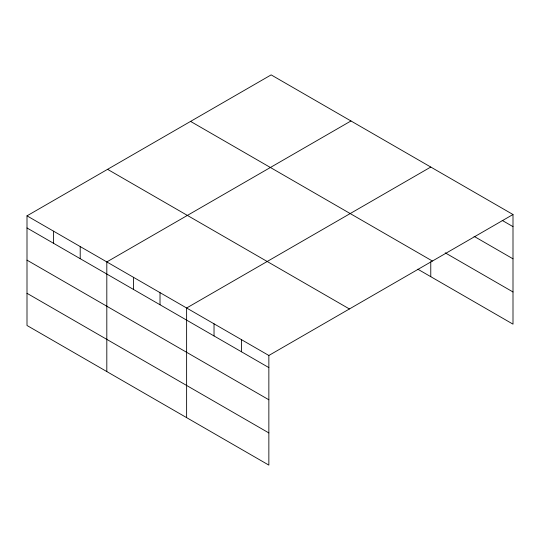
<?xml version="1.0" encoding="UTF-8"?>
<svg xmlns="http://www.w3.org/2000/svg" width="540" height="540" viewBox="0 0 540 540"><rect width="100%" height="100%" fill="white"/><g stroke="black" fill="none" stroke-linecap="round" stroke-linejoin="round"><path stroke-width="0.81" d="M268.853 399.776L268.853 355.475L27 215.845L27 325.485L268.853 465.115L268.853 399.776L27 260.145M417.832 269.21L513 324.155L513 214.515L271.148 74.885L27 215.845M350.96 120.967L106.812 261.927L106.812 371.561M430.772 167.042L186.624 308.003L186.624 417.636M268.853 355.475L513 214.515M502.18 220.394L513 226.638M474.053 236.331L513 258.822M445.196 252.828L513 291.971M190.579 121.406L432.432 261.036M107.568 169.331L349.421 308.961M27 227.968L268.853 367.598M27 293.301L268.853 432.932M430.772 261.826L430.772 276.683M241.441 339.653L241.441 351.776M214.029 323.825L214.029 335.947M160.016 292.646L160.016 304.763M133.414 277.283L133.414 289.406M80.21 246.564L80.21 258.687M53.602 231.208L53.602 243.331"/></g></svg>
